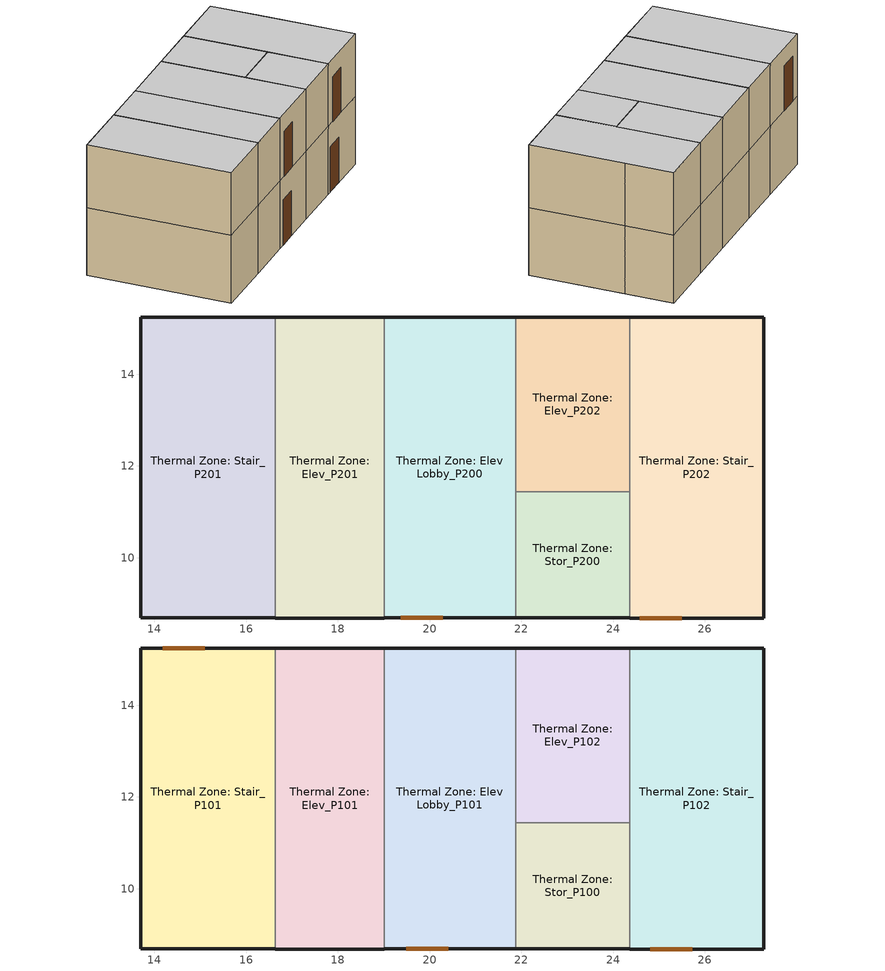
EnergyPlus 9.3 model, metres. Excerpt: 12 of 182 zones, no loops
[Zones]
Thermal Zone: Elev Lobby_P200
 floor ground (SEC-2015 Comm Group R Slab-On-Ground): 21.87,15.25 21.87,8.69 19.02,8.69 19.02,15.24 z-6.17
 wall outside (SEC-2015 Comm Group R AG ExtWall SteelFrame: R-19 + R-8.5 CI): 19.02,8.69 21.87,8.69 / 21.87,15.25 19.02,15.24 z-6.17:-2.97
 wall to Thermal Zone: Elev_P201 (Interior Wall): 19.02,15.24 19.02,8.69 z-6.17:-2.97
 wall to Thermal Zone: Elev_P202 (Interior Wall): 21.87,11.44 21.87,15.25 z-6.17:-2.97
 wall to Thermal Zone: Stor_P200 (Interior Wall): 21.87,8.69 21.87,11.44 z-6.17:-2.97
 door (SEC-2015 Opaque Door- Swinging): 19.38,8.69 20.29,8.69 z-6.17:-4.04
Thermal Zone: Elev_P201
 floor ground (SEC-2015 Comm Group R Slab-On-Ground): 19.02,15.24 19.02,8.69 16.64,8.69 16.64,15.24 z-6.17
 wall outside (SEC-2015 Comm Group R AG ExtWall SteelFrame: R-19 + R-8.5 CI): 16.64,8.69 19.02,8.69 / 19.02,15.24 16.64,15.24 z-6.17:-2.97
 wall to Thermal Zone: Stair_P201 (Interior Wall): 16.64,15.24 16.64,8.69 z-6.17:-2.97
Thermal Zone: Elev_P202
 floor ground (SEC-2015 Comm Group R Slab-On-Ground): 24.36,15.25 24.36,11.44 21.87,11.44 21.87,15.25 z-6.17
 wall outside (SEC-2015 Comm Group R AG ExtWall SteelFrame: R-19 + R-8.5 CI): 24.36,15.25 21.87,15.25 z-6.17:-2.97
 wall to Thermal Zone: Stair_P202 (Interior Wall): 24.36,11.44 24.36,15.25 z-6.17:-2.97
 wall to Thermal Zone: Stor_P200 (Interior Wall): 21.87,11.44 24.36,11.44 z-6.17:-2.97
Thermal Zone: Stair_P201
 floor ground (SEC-2015 Comm Group R Slab-On-Ground): 13.71,15.24 16.64,15.24 16.64,8.69 13.71,8.69 z-6.17
 wall outside (SEC-2015 Comm Group R AG ExtWall SteelFrame: R-19 + R-8.5 CI): 16.64,15.24 13.71,15.24 13.71,8.69 16.64,8.69 z-6.17:-2.97
Thermal Zone: Stair_P202
 floor ground (SEC-2015 Comm Group R Slab-On-Ground): 27.28,15.25 27.28,8.69 24.36,8.69 24.36,15.25 z-6.17
 wall outside (SEC-2015 Comm Group R AG ExtWall SteelFrame: R-19 + R-8.5 CI): 24.36,8.69 27.28,8.69 27.28,13.03 27.28,15.25 24.36,15.25 z-6.17:-2.97
 wall to Thermal Zone: Stor_P200 (Interior Wall): 24.36,11.44 24.36,8.69 z-6.17:-2.97
 door (SEC-2015 Opaque Door- Swinging): 24.58,8.69 25.5,8.69 z-6.17:-4.04
Thermal Zone: Stor_P200
 floor ground (SEC-2015 Comm Group R Slab-On-Ground): 24.36,11.44 24.36,8.69 21.87,8.69 21.87,11.44 z-6.17
 wall outside (SEC-2015 Comm Group R AG ExtWall SteelFrame: R-19 + R-8.5 CI): 21.87,8.69 24.36,8.69 z-6.17:-2.97
Thermal Zone: Elev Lobby_P101
 floor to Thermal Zone: Elev Lobby_P200 (Interior Floor): 21.87,15.25 21.87,8.69 19.02,8.69 19.02,15.24 z-2.97
 wall outside (SEC-2015 Comm Group R AG ExtWall SteelFrame: R-19 + R-8.5 CI): 19.02,8.69 21.87,8.69 / 21.87,15.25 19.02,15.24 z-2.97:0
 wall to Thermal Zone: Elev_P101 (Interior Wall): 19.02,15.24 19.02,8.69 z-2.97:0
 wall to Thermal Zone: Elev_P102 (Interior Wall): 21.87,11.44 21.87,15.25 z-2.97:0
 wall to Thermal Zone: Stor_P100 (Interior Wall): 21.87,8.69 21.87,11.44 z-2.97:0
 door (SEC-2015 Opaque Door- Swinging): 19.5,8.69 20.41,8.69 z-2.97:-0.84
 ceiling to Thermal Zone: Lobby_Mail_0100 (Interior Ceiling): 21.87,8.69 21.87,15.25 19.02,15.24 19.02,8.69 z0
Thermal Zone: Elev_P101
 floor to Thermal Zone: Elev_P201 (Interior Floor): 19.02,15.24 19.02,8.69 16.64,8.69 16.64,15.24 z-2.97
 wall outside (SEC-2015 Comm Group R AG ExtWall SteelFrame: R-19 + R-8.5 CI): 16.64,8.69 19.02,8.69 / 19.02,15.24 16.64,15.24 z-2.97:0
 wall to Thermal Zone: Stair_P101 (Interior Wall): 16.64,15.24 16.64,8.69 z-2.97:0
 ceiling to Thermal Zone: Elev_0101 (Interior Ceiling): 19.02,8.69 19.02,15.24 16.64,15.24 16.64,8.69 z0
Thermal Zone: Elev_P102
 floor to Thermal Zone: Elev_P202 (Interior Floor): 24.36,15.25 24.36,11.44 21.87,11.44 21.87,15.25 z-2.97
 wall outside (SEC-2015 Comm Group R AG ExtWall SteelFrame: R-19 + R-8.5 CI): 24.36,15.25 21.87,15.25 z-2.97:0
 wall to Thermal Zone: Stair_P102 (Interior Wall): 24.36,11.44 24.36,15.25 z-2.97:0
 wall to Thermal Zone: Stor_P100 (Interior Wall): 21.87,11.44 24.36,11.44 z-2.97:0
 ceiling to Thermal Zone: Elev_0102 (Interior Ceiling): 24.36,11.44 24.36,15.25 21.87,15.25 21.87,11.44 z0
Thermal Zone: Stair_P101
 floor to Thermal Zone: Stair_P201 (Interior Floor): 16.64,15.24 16.64,8.69 13.71,8.69 13.71,15.24 z-2.97
 wall outside (SEC-2015 Comm Group R AG ExtWall SteelFrame: R-19 + R-8.5 CI): 16.64,15.24 13.71,15.24 13.71,8.69 16.64,8.69 z-2.97:0
 door (SEC-2015 Opaque Door- Swinging): 15.1,15.24 14.18,15.24 z-2.97:-0.84
 ceiling to Thermal Zone: Stair_0101 (Interior Ceiling): 16.64,8.69 16.64,15.24 13.71,15.24 13.71,8.69 z0
Thermal Zone: Stair_P102
 floor to Thermal Zone: Stair_P202 (Interior Floor): 27.28,15.25 27.28,8.69 24.36,8.69 24.36,15.25 z-2.97
 wall outside (SEC-2015 Comm Group R AG ExtWall SteelFrame: R-19 + R-8.5 CI): 24.36,8.69 27.28,8.69 27.28,13.03 27.28,15.25 24.36,15.25 z-2.97:0
 wall to Thermal Zone: Stor_P100 (Interior Wall): 24.36,11.44 24.36,8.69 z-2.97:0
 door (SEC-2015 Opaque Door- Swinging): 24.81,8.69 25.73,8.69 z-2.97:-0.84
 ceiling to Thermal Zone: Stair_0102 (Interior Ceiling): 27.28,8.69 27.28,15.25 24.36,15.25 24.36,8.69 z0
Thermal Zone: Stor_P100
 floor to Thermal Zone: Stor_P200 (Interior Floor): 24.36,11.44 24.36,8.69 21.87,8.69 21.87,11.44 z-2.97
 wall outside (SEC-2015 Comm Group R AG ExtWall SteelFrame: R-19 + R-8.5 CI): 21.87,8.69 24.36,8.69 z-2.97:0
 ceiling to Thermal Zone: Stor_0100 (Interior Ceiling): 24.36,8.69 24.36,11.44 21.87,11.44 21.87,8.69 z0
[Building]
1300 NE 45th: North Axis {deg}=90
[Site:Location]
SEATTLE: Latitude {deg}=47.45; Longitude {deg}=-122.3; Time Zone {hr}=-8; Elevation {m}=122
[SizingPeriod:DesignDay] Month=8; Day of Month=21; Day Type=SummerDesignDay; Daily Dry-Bulb Temperature Range {deltaC}=10.4; Dry-Bulb Temperature Range Modifier Type=DefaultMultipliers; Barometric Pressure {Pa}=99868; Wind Speed {m/s}=4.2; Wind Direction {deg}=350; Rain Indicator=No; Snow Indicator=No; Daylight Saving Time Indicator=No; Solar Model Indicator=ASHRAETau; ASHRAE Clear Sky Optical Depth for Beam Irradiance (taub)=0.352; ASHRAE Clear Sky Optical Depth for Diffuse Irradiance (taud)=2.561
Name | Maximum Dry-Bulb Temperature {C} | Humidity Condition Type | Wetbulb or DewPoint at Maximum Dry-Bulb {C} | Enthalpy at Maximum Dry-Bulb {J/kg}
SEATTLE Ann Clg .4% Condns DB=>MWB | 29.4 | Wetbulb | 18.3
SEATTLE Ann Clg .4% Condns DP=>MDB | 20.8 | Dewpoint | 15.9
SEATTLE Ann Clg .4% Condns Enth=>MDB | 28.2 | Enthalpy |  | 54700
SEATTLE Ann Clg .4% Condns WB=>MDB | 27.9 | Wetbulb | 19.2
[Material] Thermal Absorptance=0.9
Name | Roughness | Thickness {m} | Conductivity {W/m-K} | Density {kg/m3} | Specific Heat {J/kg-K} | Solar Absorptance | Visible Absorptance
5/8 in. Gypsum Board | MediumSmooth | 0.0159 | 0.16 | 800 | 1090 | 0.7 | 0.7
F16 Acoustic tile | MediumSmooth | 0.0191 | 0.06 | 368 | 590 | 0.3 | 0.3
G01a 19mm gypsum board | MediumSmooth | 0.019 | 0.16 | 800 | 1090 | 0.4 | 0.4
M11 100mm lightweight concrete | MediumRough | 0.1016 | 0.53 | 1280 | 840 | 0.5 | 0.5
R-19 Cavity (R-7.1 eff) | MediumSmooth | 0.0287823 | 0.0230188 | 16.0185 | 1130.436 | 0.7 | 0.7
R-8.5 CI | MediumSmooth | 0.0344576 | 0.0230188 | 16.0185 | 1130.436 | 0.7 | 0.7
Stucco - 7/8 inch | Smooth | 0.022352 | 0.701106 | 1855.1 | 837.36 | 0.7 | 0.7
[Material:AirGap]
Name | Thermal Resistance {m2-K/W}
F04 Wall air space resistance | 0.15
F05 Ceiling air space resistance | 0.18
[Material:NoMass]
SEC-2015 Opaque Door- Swinging - Material: Roughness=Smooth; Thermal Resistance {m2-K/W}=0.475497; Thermal Absorptance=0.9; Solar Absorptance=0.7; Visible Absorptance=0.7
[Construction]
Interior Ceiling: M11 100mm lightweight concrete, F05 Ceiling air space resistance, F16 Acoustic tile
Interior Floor: F16 Acoustic tile, F05 Ceiling air space resistance, M11 100mm lightweight concrete
Interior Wall: G01a 19mm gypsum board, F04 Wall air space resistance, G01a 19mm gypsum board
SEC-2015 Comm Group R AG ExtWall SteelFrame: R-19 + R-8.5 CI: Stucco - 7/8 inch, 5/8 in. Gypsum Board, R-8.5 CI, R-19 Cavity (R-7.1 eff), 5/8 in. Gypsum Board
SEC-2015 Opaque Door- Swinging: SEC-2015 Opaque Door- Swinging - Material
[Construction:FfactorGroundFloor]
SEC-2015 Comm Group R Slab-On-Ground: F-Factor {W/m-K}=0.934597; Area {m2}=88.9082; PerimeterExposed {m}=40.2336
[Zone]
Thermal Zone: Elev Lobby_P101; Thermal Zone: Elev Lobby_P200; Thermal Zone: Elev_P101; Thermal Zone: Elev_P102; Thermal Zone: Elev_P201; Thermal Zone: Elev_P202; Thermal Zone: Stair_P101; Thermal Zone: Stair_P102; Thermal Zone: Stair_P201; Thermal Zone: Stair_P202; Thermal Zone: Stor_P100; Thermal Zone: Stor_P200
[ZoneControl:Thermostat]
Name | Zone or ZoneList | Control Type Schedule | Control 1
Thermal Zone: Elev Lobby_P101 Thermostat | Thermal Zone: Elev Lobby_P101 | Thermal Zone: Elev Lobby_P101 Thermostat Schedule | Thermostat Setpoint Dual Setpoint 19
Thermal Zone: Elev Lobby_P200 Thermostat | Thermal Zone: Elev Lobby_P200 | Thermal Zone: Elev Lobby_P200 Thermostat Schedule | Thermostat Setpoint Dual Setpoint 20
[ThermostatSetpoint:DualSetpoint] Heating Setpoint Temperature Schedule=SEC2015-MF-Corridor_HtgSetp; Cooling Setpoint Temperature Schedule=SEC2015-MF-Corridor_ClgSetp
Thermostat Setpoint Dual Setpoint 19; Thermostat Setpoint Dual Setpoint 20
[Sizing:Zone] Zone Cooling Design Supply Air Temperature Input Method=SupplyAirTemperature; Zone Cooling Design Supply Air Temperature {C}=12.7778; Zone Cooling Design Supply Air Temperature Difference {deltaC}=11.11; Zone Heating Design Supply Air Temperature Input Method=SupplyAirTemperature; Zone Heating Design Supply Air Temperature {C}=32.2222; Zone Heating Design Supply Air Temperature Difference {deltaC}=11.11; Zone Cooling Design Supply Air Humidity Ratio {kgWater/kgDryAir}=0.0085; Zone Heating Design Supply Air Humidity Ratio {kgWater/kgDryAir}=0.008; Cooling Design Air Flow Method=DesignDay; Cooling Design Air Flow Rate {m3/s}=0; Cooling Minimum Air Flow per Zone Floor Area {m3/s-m2}=0.000762; Cooling Minimum Air Flow {m3/s}=0; Cooling Minimum Air Flow Fraction=0; Heating Design Air Flow Method=DesignDay; Heating Design Air Flow Rate {m3/s}=0; Heating Maximum Air Flow per Zone Floor Area {m3/s-m2}=0.002032; Heating Maximum Air Flow {m3/s}=0.141576; Heating Maximum Air Flow Fraction=0.3; Account for Dedicated Outdoor Air System=No
Name | Design Specification Outdoor Air Object | Design Specification Zone Air Distribution Object
Thermal Zone: Elev Lobby_P101 | SEC-2015 MF-Corridor Ventilation | Thermal Zone: Elev Lobby_P101 Design Spec Zone Air Dist
Thermal Zone: Elev Lobby_P200 | SEC-2015 MF-Corridor Ventilation | Thermal Zone: Elev Lobby_P200 Design Spec Zone Air Dist
Thermal Zone: Elev_P101 | SEC-2015 MF-Stair Ventilation | Thermal Zone: Elev_P101 Design Spec Zone Air Dist
Thermal Zone: Elev_P102 | SEC-2015 MF-Stair Ventilation | Thermal Zone: Elev_P102 Design Spec Zone Air Dist
Thermal Zone: Elev_P201 | SEC-2015 MF-Stair Ventilation | Thermal Zone: Elev_P201 Design Spec Zone Air Dist
Thermal Zone: Elev_P202 | SEC-2015 MF-Stair Ventilation | Thermal Zone: Elev_P202 Design Spec Zone Air Dist
Thermal Zone: Stair_P101 | SEC-2015 MF-Stair Ventilation | Thermal Zone: Stair_P101 Design Spec Zone Air Dist
Thermal Zone: Stair_P102 | SEC-2015 MF-Stair Ventilation | Thermal Zone: Stair_P102 Design Spec Zone Air Dist
Thermal Zone: Stair_P201 | SEC-2015 MF-Stair Ventilation | Thermal Zone: Stair_P201 Design Spec Zone Air Dist
Thermal Zone: Stair_P202 | SEC-2015 MF-Stair Ventilation | Thermal Zone: Stair_P202 Design Spec Zone Air Dist
Thermal Zone: Stor_P100 | SEC-2015 MF-Storage Ventilation | Thermal Zone: Stor_P100 Design Spec Zone Air Dist
Thermal Zone: Stor_P200 | SEC-2015 MF-Storage Ventilation | Thermal Zone: Stor_P200 Design Spec Zone Air Dist
[DesignSpecification:ZoneAirDistribution] Zone Air Distribution Effectiveness in Heating Mode=0.8
Thermal Zone: Elev Lobby_P101 Design Spec Zone Air Dist; Thermal Zone: Elev Lobby_P200 Design Spec Zone Air Dist; Thermal Zone: Elev_P101 Design Spec Zone Air Dist; Thermal Zone: Elev_P102 Design Spec Zone Air Dist; Thermal Zone: Elev_P201 Design Spec Zone Air Dist; Thermal Zone: Elev_P202 Design Spec Zone Air Dist; Thermal Zone: Stair_P101 Design Spec Zone Air Dist; Thermal Zone: Stair_P102 Design Spec Zone Air Dist; Thermal Zone: Stair_P201 Design Spec Zone Air Dist; Thermal Zone: Stair_P202 Design Spec Zone Air Dist; Thermal Zone: Stor_P100 Design Spec Zone Air Dist; Thermal Zone: Stor_P200 Design Spec Zone Air Dist
[DesignSpecification:OutdoorAir] Outdoor Air Method=Sum; Outdoor Air Flow per Person {m3/s-person}=0; Outdoor Air Flow per Zone {m3/s}=0; Outdoor Air Flow Air Changes per Hour {1/hr}=0
Name | Outdoor Air Flow per Zone Floor Area {m3/s-m2}
SEC-2015 MF-Corridor Ventilation; SEC-2015 MF-Storage Ventilation | 0.0006096
SEC-2015 MF-Stair Ventilation | 0.0003048
[ZoneVentilation:DesignFlowRate] Schedule=Always_On; Design Flow Rate Calculation Method=Flow/Area
Name | Zone or ZoneList | Flow Rate per Zone Floor Area {m3/s-m2}
Thermal Zone: Elev Lobby_P101 Ventilation per Floor Area | Thermal Zone: Elev Lobby_P101 | 0.0006096
Thermal Zone: Elev Lobby_P200 Ventilation per Floor Area | Thermal Zone: Elev Lobby_P200 | 0.0006096
Thermal Zone: Elev_P101 Ventilation per Floor Area | Thermal Zone: Elev_P101 | 0.0003048
Thermal Zone: Elev_P102 Ventilation per Floor Area | Thermal Zone: Elev_P102 | 0.0003048
Thermal Zone: Elev_P201 Ventilation per Floor Area | Thermal Zone: Elev_P201 | 0.0003048
Thermal Zone: Elev_P202 Ventilation per Floor Area | Thermal Zone: Elev_P202 | 0.0003048
Thermal Zone: Stair_P101 Ventilation per Floor Area | Thermal Zone: Stair_P101 | 0.0003048
Thermal Zone: Stair_P102 Ventilation per Floor Area | Thermal Zone: Stair_P102 | 0.0003048
Thermal Zone: Stair_P201 Ventilation per Floor Area | Thermal Zone: Stair_P201 | 0.0003048
Thermal Zone: Stair_P202 Ventilation per Floor Area | Thermal Zone: Stair_P202 | 0.0003048
Thermal Zone: Stor_P100 Ventilation per Floor Area | Thermal Zone: Stor_P100 | 0.0006096
Thermal Zone: Stor_P200 Ventilation per Floor Area | Thermal Zone: Stor_P200 | 0.0006096
[Exterior:Lights] Schedule=Always On Discrete; Design Level {W}=0
Name | Control Option
Exterior Lights | AstronomicalClock
Lights Garage
[Schedule:Compact]
Thermal Zone: Elev Lobby_P101 Thermostat Schedule; Thermal Zone: Elev Lobby_P200 Thermostat Schedule: Through: 12/31, For: AllDays, Until: 24:00, 4
[Schedule:Day:Interval]
Schedule Day 1: No, 05:00, 15.5556, 22:00, 18.3333, 24:00, 15.5556
Schedule Day 8; Schedule Day 7: No, 24:00, 15.6
Schedule Day 6: No, 06:00, 31.1111, 22:00, 27.7778, 24:00, 31.1111
Schedule Day 11; Schedule Day 10: No, 24:00, 40
[Schedule:Week:Daily]
SEC2015-MF-Corridor_HtgSetp Week Rule - Jan1-Dec31: Schedule Day 1, Schedule Day 1, Schedule Day 1, Schedule Day 1, Schedule Day 1, Schedule Day 1, Schedule Day 1, Schedule Day 1, Schedule Day 8, Schedule Day 7, Schedule Day 1, Schedule Day 1
SEC2015-MF-Corridor_ClgSetp Week Rule - Jan1-Dec31: Schedule Day 6, Schedule Day 6, Schedule Day 6, Schedule Day 6, Schedule Day 6, Schedule Day 6, Schedule Day 6, Schedule Day 6, Schedule Day 11, Schedule Day 10, Schedule Day 6, Schedule Day 6
[Schedule:Year]
SEC2015-MF-Corridor_HtgSetp: SEC2015-MF-Corridor_HtgSetp Week Rule - Jan1-Dec31, 1, 1, 12, 31
SEC2015-MF-Corridor_ClgSetp: SEC2015-MF-Corridor_ClgSetp Week Rule - Jan1-Dec31, 1, 1, 12, 31
[Schedule:Constant] Hourly Value=1
Always_On; Always On Discrete
